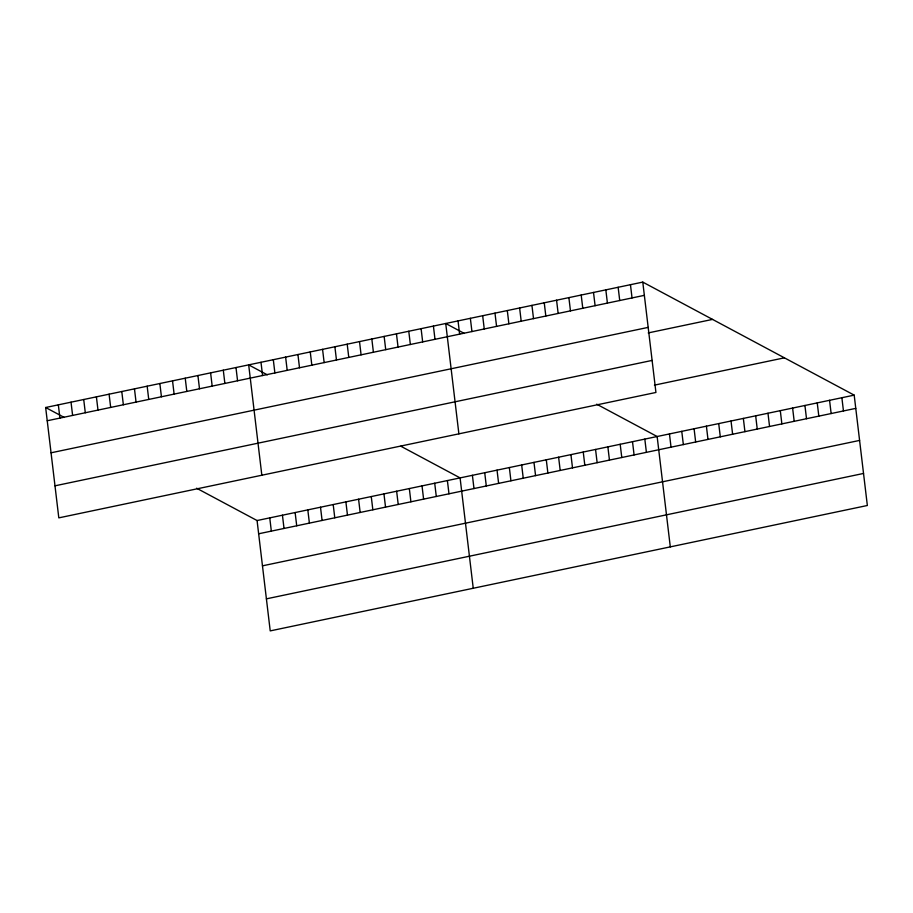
<?xml version="1.0" encoding="UTF-8"?>
<svg xmlns="http://www.w3.org/2000/svg" width="913" height="913" viewBox="0 0 913 913"><rect width="100%" height="100%" fill="white"/><g stroke="black" fill="none" stroke-linecap="round" stroke-linejoin="round"><path stroke-width="1.37" d="M642.775 282.106L655.933 392.464L58.809 517.865L45.65 407.506L642.775 282.106L854.191 395.135L867.35 505.494L270.225 630.894L257.067 520.536L196.603 488.215M47.225 420.756L644.361 295.344M51.048 452.802L648.173 327.39M648.23 332.914L712.539 319.402M54.985 485.819L652.11 360.418M654.427 385.138L784.427 357.828M257.067 520.536L854.191 395.135M258.641 533.785L855.766 408.373M262.465 565.832L859.59 440.42M266.402 598.848L863.527 473.448M464.329 333.439L445.727 323.487L458.885 433.846M596.68 404.185L657.143 436.517L670.302 546.876M267.281 374.821L248.678 364.869L261.837 475.228M400.784 446.195L460.084 477.898L473.242 588.257M45.65 407.506L64.252 417.458M841.877 397.714L843.452 410.964M829.563 400.305L831.138 413.543M817.238 402.895L818.824 416.134M804.924 405.475L806.51 418.725M792.61 408.065L794.196 421.304M780.295 410.656L781.87 423.894M767.981 413.235L769.556 426.485M755.667 415.826L757.242 429.064M743.353 418.405L744.928 431.655M731.028 420.996L732.614 434.234M718.714 423.586L720.3 436.825M706.4 426.166L707.986 439.415M694.085 428.756L695.66 441.995M681.771 431.347L683.346 444.585M669.457 433.926L671.032 447.176M630.461 284.685L632.036 297.935M644.818 439.107L646.404 452.346M618.147 287.275L619.722 300.514M632.504 441.687L634.09 454.936M605.833 289.866L607.407 303.105M620.189 444.277L621.776 457.516M593.518 292.445L595.093 305.695M607.875 446.856L609.45 460.106M581.193 295.036L582.779 308.274M595.561 449.447L597.136 462.686M568.879 297.627L570.465 310.865M583.247 452.038L584.822 465.276M556.565 300.206L558.151 313.456M570.933 454.617L572.508 467.867M544.251 302.796L545.826 316.035M558.608 457.208L560.194 470.446M531.937 305.376L533.512 318.626M546.294 459.798L547.88 473.037M519.623 307.966L521.197 321.205M533.979 462.377L535.566 475.627M507.308 310.557L508.883 323.795M521.665 464.968L523.24 478.207M494.983 313.136L496.569 326.386M509.351 467.559L510.926 480.797M482.669 315.727L484.255 328.965M497.037 470.138L498.612 483.388M470.355 318.317L471.941 331.556M484.723 472.729L486.298 485.967M458.041 320.897L459.616 334.147M472.398 475.308L473.984 488.558M433.413 326.078L434.987 339.316M447.393 480.569L448.979 493.807M421.098 328.657L422.673 341.907M434.714 483.228L436.288 496.467M408.773 331.248L410.359 344.486M422.023 485.899L423.598 499.137M396.459 333.827L398.045 347.077M409.332 488.558L410.907 501.796M384.145 336.418L385.72 349.656M396.641 491.228L398.216 504.467M371.831 339.008L373.406 352.247M383.951 493.887L385.537 507.126M359.517 341.588L361.091 354.837M371.26 496.558L372.846 509.796M347.202 344.178L348.777 357.417M358.581 499.217L360.156 512.467M334.888 346.769L336.463 360.007M345.89 501.888L347.465 515.126M322.563 349.348L324.149 362.598M333.199 504.547L334.774 517.797M310.249 351.939L311.835 365.177M320.509 507.217L322.084 520.456M297.935 354.529L299.51 367.768M307.818 509.876L309.393 523.126M285.621 357.109L287.196 370.358M295.127 512.547L296.714 525.785M273.307 359.699L274.881 372.938M282.437 515.206L284.023 528.456M260.992 362.278L262.567 375.528M269.757 517.876L271.332 531.115M235.988 367.54L237.563 380.778M223.297 370.199L224.872 383.437M210.606 372.869L212.181 386.108M197.916 375.528L199.502 388.778M185.225 378.199L186.811 391.437M172.534 380.858L174.121 394.108M159.855 383.528L161.43 396.767M147.164 386.188L148.739 399.438M134.473 388.858L136.048 402.097M121.783 391.517L123.358 404.767M109.092 394.188L110.678 407.426M96.401 396.847L97.988 410.097M83.722 399.517L85.297 412.756M71.031 402.177L72.606 415.426M58.341 404.847L59.916 418.086"/></g></svg>
